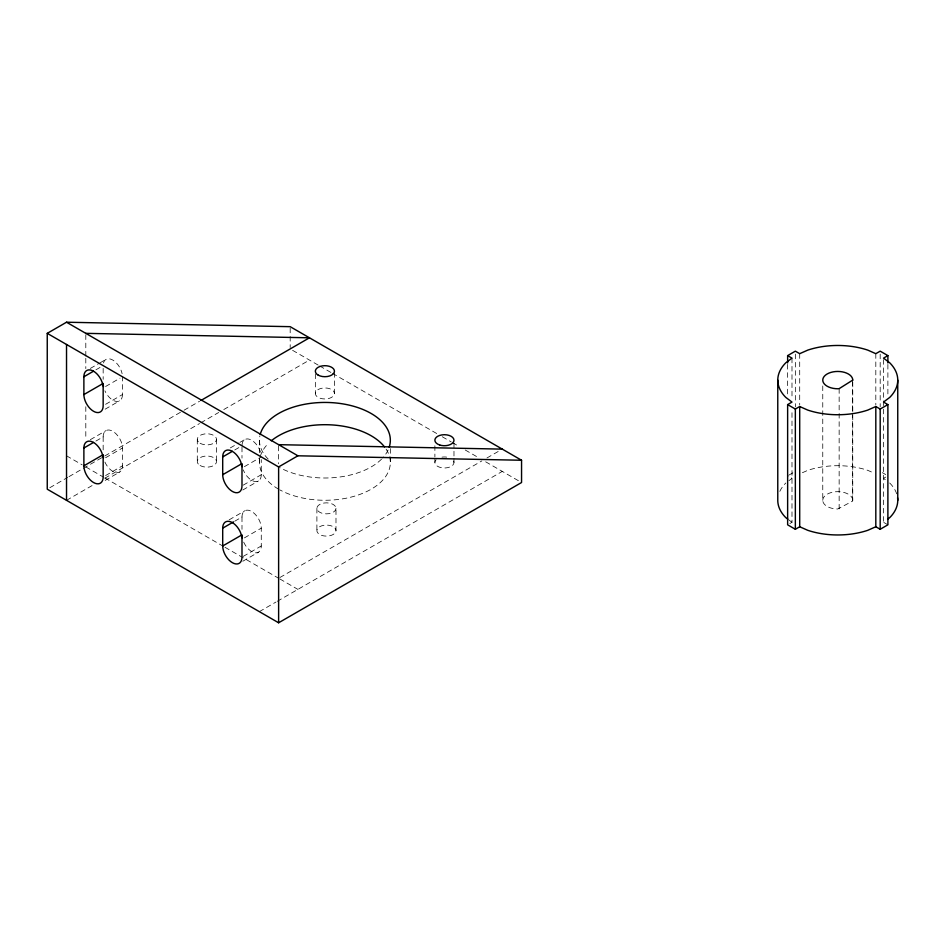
<?xml version="1.0" encoding="UTF-8"?>
<svg xmlns="http://www.w3.org/2000/svg" width="945" height="945" viewBox="0 0 945 945"><rect width="100%" height="100%" fill="white"/><g stroke="black" fill="none" stroke-linecap="round" stroke-linejoin="round"><path stroke-width="0.71" stroke-dasharray="4.72 3.54" d="M822.764 385.973L822.764 500.33A15.002 8.659 0 0 0 837.766 508.989L852.579 501.122L852.756 500.33L852.756 381.567M788.898 480.686L791.993 478.359L787.634 475.843M887.887 524.818L883.528 522.302L885.595 520.754M90.318 368.444L98.752 363.565M99.957 362.868L105.994 359.395M95.929 369.814L101.954 366.329M105.58 386.505L120.039 378.154M105.58 404.318L122.448 394.573L122.448 376.771M105.167 409.173L119.625 400.822M90.318 439.685L105.994 430.636M95.929 441.055L103.159 436.873A13.632 7.867 60 0 1 112.809 431.31A13.632 7.867 60 0 1 122.448 448.013L122.448 465.826A13.632 7.867 60 0 1 115.703 472.547A13.632 7.867 60 0 1 104.907 462.081M49.801 487.726L67.709 477.39M68.985 476.646L103.702 456.6M104.789 455.974L182.94 410.862M184.062 410.213L199.56 401.259M105.58 457.746L122.448 448.013M105.58 475.559L122.448 465.826M66.528 500.33L93.378 484.832M104.895 478.182L199.513 423.561M200.789 422.817L218.685 412.481M223.8 409.528L309.464 360.069M105.167 480.414L119.625 472.063M230.344 447.895L238.79 443.016M239.995 442.319L244.814 439.543M234.75 449.962L240.786 446.477M244.401 466.653L261.269 456.919M243.196 485.163L261.269 474.721L261.269 459.66M242.782 490.006L258.446 480.97M229.139 519.833L244.814 510.784M234.75 521.203L241.991 517.021A13.632 7.867 60 0 1 251.63 511.458A13.632 7.867 60 0 1 261.269 528.16L261.269 545.974A13.632 7.867 60 0 1 254.122 552.601A13.632 7.867 60 0 1 243.278 541.154M244.401 537.894L261.269 528.16M243.196 556.404L261.269 545.974M242.782 561.259L258.446 552.211M279.897 577.513L481.832 460.936M486.935 457.982L498.44 451.344M259.343 611.651L275.964 602.048M277.239 601.315L502.279 471.39M788.732 475.205L794.237 472.027M789.819 523.565L791.993 522.302L791.993 409.409M885.713 477.095L883.528 478.359L885.595 479.906M802.399 472.713L807.774 470.338A59.984 34.634 0 0 1 867.758 470.338L874.468 473.315M882.382 472.665L885.689 474.567M292.596 350.335L318.406 365.231M319.682 365.963L331.175 372.602M332.451 373.346L437.157 433.79M442.26 436.744L451.202 441.906M452.478 442.638L458.868 446.323M465.247 450.009L478.016 457.38M485.683 461.81L521.557 482.517M66.528 455.809L82.191 464.845M85.806 466.936L103.69 477.26M104.966 477.993L223.717 546.553M224.993 547.285L278.621 578.257M279.826 578.942L297.899 589.385M788.898 519.974L791.993 522.302M887.887 364.416L887.887 395.199M883.528 359.608L883.528 522.302M880.185 354.091L880.185 406.882M875.814 353.678L875.814 405.003M852.579 380.906L852.579 411.689M852.579 413.154L852.579 501.122M839.148 388.655L839.148 508.882M799.706 353.678L799.706 405.003M795.347 354.091L795.347 406.882M791.993 358.131L791.993 399.192M787.634 364.416L787.634 395.199M453.978 443.004L453.978 456.919M453.978 458.313L453.978 462.483M434.889 445.78L434.889 456.919M434.889 458.313L434.889 462.483M390.332 448.568L390.332 455.525M390.332 456.919L390.332 462.483M335.983 508.339A9.544 5.505 0 0 1 321.666 513.111A9.544 5.505 0 0 1 321.666 503.579A9.544 5.505 0 0 1 335.983 508.339L335.983 530.606A9.544 5.505 0 0 1 321.666 535.378A9.544 5.505 0 0 1 321.666 525.833A9.544 5.505 0 0 1 335.983 530.606M334.435 372.59L334.435 393.463A9.544 5.505 0 0 1 320.119 398.235A9.544 5.505 0 0 1 320.119 388.69A9.544 5.505 0 0 1 334.435 393.463M316.894 508.339L316.894 530.606M315.346 373.984L315.346 393.463M290.186 328.069L290.186 335.026M290.186 336.42L290.186 347.547M278.621 446.135L278.621 463.759M259.45 440.216L259.45 452.738M259.45 458.313L259.45 462.483M241.991 447.15L241.991 458.112M241.991 517.021L241.991 529.354M216.488 439.33L216.488 461.597M197.292 439.33L197.292 461.597M103.159 368.373L103.159 379.335M103.159 436.873L103.159 450.576M85.806 334.825L85.806 356.844M85.806 358.309L85.806 368.585M85.806 406.752L85.806 439.047M779.814 491.365A59.984 34.634 0 0 1 785.815 483.013M889.717 483.013A59.984 34.634 0 0 1 896.699 493.881M822.764 500.33A15.002 8.659 0 0 1 837.766 491.672A15.002 8.659 0 0 1 852.756 500.33M241.991 445.78A13.632 7.867 60 0 1 250.366 439.59A13.632 7.867 60 0 1 260.938 453.848M389.6 456.848A65.441 37.776 0 0 1 355.072 496.007A65.441 37.776 0 0 1 279.72 489.817M278.621 489.203A65.441 37.776 0 0 1 259.863 458.254M260.182 456.848A65.441 37.776 0 0 1 268.215 443.595M386.139 449.182A65.441 37.776 0 0 1 389.186 455.455M453.647 461.054A9.544 5.505 0 0 1 443.193 467.94A9.544 5.505 0 0 1 436.165 459.731M441.965 457.156A9.544 5.505 0 0 1 446.902 457.156M388.1 449.997A65.441 37.776 0 0 1 382.595 458.041M381.567 459.105A65.441 37.776 0 0 1 279.72 467.562M268.215 459.105A65.441 37.776 0 0 1 259.863 435.988M261.269 474.721A13.632 7.867 60 0 1 254.122 481.348A13.632 7.867 60 0 1 243.278 469.901M122.448 394.573A13.632 7.867 60 0 1 115.703 401.306A13.632 7.867 60 0 1 104.907 390.84M103.489 362.939A13.632 7.867 60 0 1 112.809 360.069A13.632 7.867 60 0 1 122.118 373.7M200.104 465.507A9.604 5.54 0 0 0 216.169 463.026A9.604 5.54 0 0 0 204.415 456.234A9.604 5.54 0 0 0 200.104 465.507M200.104 443.252A9.604 5.54 0 0 0 216.169 440.76A9.604 5.54 0 0 0 204.415 433.979A9.604 5.54 0 0 0 200.104 443.252"/><path stroke-width="1.42" d="M887.65 519.195L889.717 517.647A59.984 34.634 0 0 0 897.585 497.755M47.25 333.349L66.528 322.221L290.186 326.675L521.557 460.25L521.557 482.517L278.621 622.779L47.25 489.203L47.25 333.349L278.621 466.936L297.899 455.797L521.557 460.25M83.881 376.771L93.52 371.196A13.632 7.867 60 0 1 103.159 387.899L103.159 405.712A13.632 7.867 60 0 1 93.52 411.276A13.632 7.867 60 0 1 83.881 394.573L83.881 376.771A13.632 7.867 60 0 1 93.52 371.196M83.881 394.573L103.159 383.446A13.632 7.867 60 0 0 103.489 386.517M83.881 448.013L93.52 442.449A13.632 7.867 60 0 1 103.159 459.14L103.159 476.953A13.632 7.867 60 0 1 93.52 482.517A13.632 7.867 60 0 1 83.881 465.826L83.881 448.013A13.632 7.867 60 0 1 93.52 442.449M83.881 465.826L103.159 454.687A13.632 7.867 60 0 0 103.489 457.758M200.836 400.526L309.464 337.802L85.806 333.349M222.701 456.919L232.34 451.344A13.632 7.867 60 0 1 241.991 468.047L241.991 485.86A13.632 7.867 60 0 1 232.34 491.424A13.632 7.867 60 0 1 222.701 474.721L222.701 456.919A13.632 7.867 60 0 1 232.34 451.344M222.701 474.721L241.991 463.593A13.632 7.867 60 0 0 242.31 466.665M222.701 528.16A13.632 7.867 60 0 1 232.34 522.597A13.632 7.867 60 0 1 241.991 539.288L241.991 557.101A13.632 7.867 60 0 1 232.34 562.665A13.632 7.867 60 0 1 222.701 545.974L222.701 528.16L233.545 521.9M222.701 545.974L241.991 534.835A13.632 7.867 60 0 0 242.31 537.906M787.634 362.951L787.634 355.615L795.347 351.162L799.706 353.678L807.774 350.111A59.984 34.634 0 0 1 867.758 350.111L875.814 353.678L880.185 351.162L887.887 355.615L887.887 362.951M887.887 355.615L883.528 358.131L889.717 362.785A59.984 34.634 0 0 1 889.717 397.42L883.528 402.074L887.887 404.602L887.887 524.818L880.185 529.271L875.814 526.755L867.758 530.322A59.984 34.634 0 0 1 807.774 530.322L799.706 526.755L795.347 529.271L787.634 524.818L787.634 404.602L791.993 402.074L785.815 397.42A59.984 34.634 0 0 1 785.815 362.785L791.993 358.131L787.634 355.615M787.634 404.602L795.347 409.043L799.706 406.527L807.774 410.095A59.984 34.634 0 0 0 867.758 410.095L875.814 406.527L880.185 409.043L887.887 404.602M278.621 444.67L502.279 449.123M66.528 322.221L297.899 455.797M787.87 519.195L785.815 517.647A59.984 34.634 0 0 1 777.77 500.33L777.77 380.103M897.75 380.103L897.75 500.33M880.185 409.043L880.185 529.271M875.814 406.527L875.814 526.755M799.706 406.527L799.706 526.755M795.347 409.043L795.347 529.271M278.621 466.936L278.621 622.779M66.528 344.488L66.528 500.33M271.274 440.819A65.441 37.776 0 0 1 330.939 424.86A65.441 37.776 0 0 1 384.497 446.879M260.182 434.582A65.441 37.776 0 0 1 335.865 402.972A65.441 37.776 0 0 1 389.186 447.257M852.756 380.103L839.148 388.655L837.766 388.761A15.002 8.659 0 0 1 822.764 380.103A15.002 8.659 0 0 1 837.766 371.444A15.002 8.659 0 0 1 852.756 380.103M439.661 444.989A9.544 5.505 0 0 0 453.978 440.216A9.544 5.505 0 0 0 439.661 435.444A9.544 5.505 0 0 0 439.661 444.989M318.146 375.094A9.544 5.505 0 0 0 334.117 372.625A9.544 5.505 0 0 0 322.422 365.88A9.544 5.505 0 0 0 318.146 375.094"/></g></svg>
